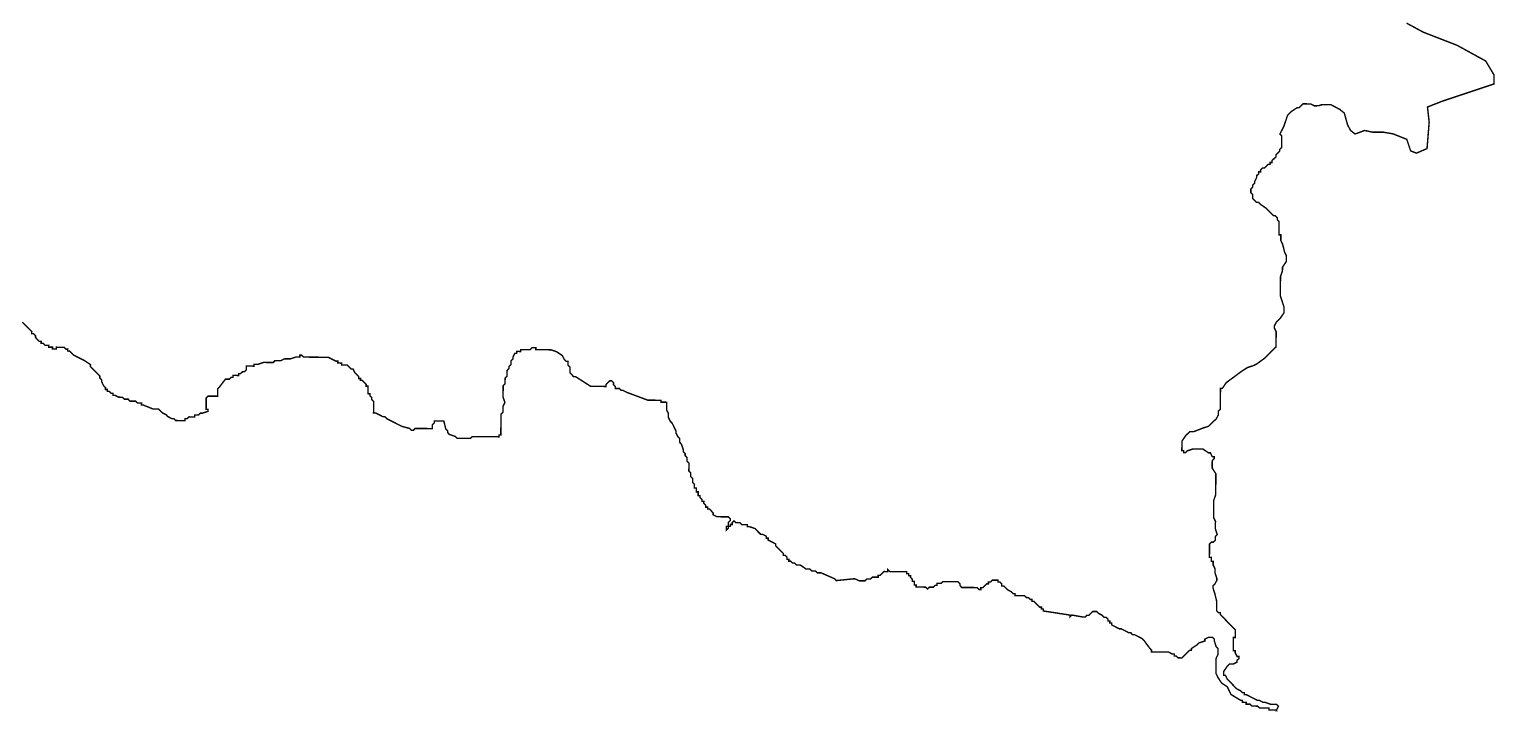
# Model space of a CAD drawing. Header units: metres. Extents: x 290190 to 339802, y 1811045 to 1991312.
# Drawn here: x 298698 to 301785, y 1988037 to 1989478 of the extents above; entities that cross this region are included whole.
import ezdxf

# ---------------------------------------------------------------- set-up
doc = ezdxf.new("R2010")
doc.units = ezdxf.units.M
doc.header["$MEASUREMENT"] = 0
doc.layers.add('HAZARDS LINE', color=1, linetype='Continuous')

msp = doc.modelspace()

# ---------------------------------------------------------------- linework, layer by layer
at = {"layer": 'HAZARDS LINE', "lineweight": 18}
msp.add_lwpolyline([(301598.9, 1989490.8, 3.01, 3.01, 0), (301634.1, 1989471.7, 3.01, 3.01, 0), (301705.4, 1989444, 3.01, 3.01, 0), (301765.6, 1989410.9, 3.01, 3.01, 0), (301783, 1989381.6, 3.01, 3.01, 0), (301783, 1989362.5, 3.01, 3.01, 0), (301757.7, 1989354.1, 3.01, 3.01, 0), (301675.1, 1989326.6, 3.01, 3.01, 0), (301642.9, 1989313.9, 3.01, 3.01, 0), (301646.5, 1989282.2, 3.01, 3.01, 0), (301643.6, 1989246.2, 3.01, 3.01, 0), (301642, 1989226.3, 3.01, 3.01, 0), (301619.7, 1989216.7, 3.01, 3.01, 0), (301607.5, 1989221.4, 3.01, 3.01, 0), (301599.3, 1989245.7, 3.01, 3.01, 0), (301571, 1989257.2, 3.01, 3.01, 0), (301549.1, 1989261, 3.01, 3.01, 0), (301526.7, 1989261, 3.01, 3.01, 0), (301510.5, 1989264.5, 3.01, 3.01, 0), (301490.4, 1989257, 3.01, 3.01, 0), (301480.9, 1989264.5, 3.01, 3.01, 0), (301474.6, 1989276.3, 3.01, 3.01, 0), (301467.7, 1989301.1, 3.01, 3.01, 0), (301458, 1989309, 3.01, 3.01, 0), (301439.2, 1989319, 3.01, 3.01, 0), (301426.3, 1989319, 3.01, 3.01, 0), (301419, 1989318.5, 3.01, 3.01, 0), (301414.9, 1989317.1, 3.01, 3.01, 0), (301408.7, 1989316.4, 3.01, 3.01, 0), (301404.7, 1989316.4, 3.01, 3.01, 0), (301396.8, 1989320.5, 3.01, 3.01, 0), (301380.7, 1989320.6, 3.01, 3.01, 0), (301372.6, 1989312.7, 3.01, 3.01, 0), (301368.6, 1989312.7, 3.01, 3.01, 0), (301356.5, 1989304.8, 3.01, 3.01, 0), (301348.4, 1989296.9, 3.01, 3.01, 0), (301340.2, 1989272.9, 3.01, 3.01, 0), (301332, 1989256.9, 3.01, 3.01, 0), (301336, 1989252.9, 3.01, 3.01, 0), (301335.8, 1989228.8, 3.01, 3.01, 0), (301331.8, 1989224.9, 3.01, 3.01, 0), (301331.7, 1989220.9, 3.01, 3.01, 0), (301327.7, 1989216.9, 3.01, 3.01, 0), (301323.6, 1989212.9, 3.01, 3.01, 0), (301323.6, 1989208.9, 3.01, 3.01, 0), (301319.5, 1989204.9, 3.01, 3.01, 0), (301315.5, 1989201, 3.01, 3.01, 0), (301315.5, 1989197, 3.01, 3.01, 0), (301311.5, 1989197, 3.01, 3.01, 0), (301311.4, 1989193, 3.01, 3.01, 0), (301307.4, 1989193, 3.01, 3.01, 0), (301303.4, 1989189, 3.01, 3.01, 0), (301299.3, 1989185.1, 3.01, 3.01, 0), (301295.3, 1989185.1, 3.01, 3.01, 0), (301291.3, 1989181.1, 3.01, 3.01, 0), (301291.2, 1989177.1, 3.01, 3.01, 0), (301287.2, 1989177.2, 3.01, 3.01, 0), (301287.2, 1989173.2, 3.01, 3.01, 0), (301283.1, 1989169.2, 3.01, 3.01, 0), (301283.1, 1989165.2, 3.01, 3.01, 0), (301279, 1989157.2, 3.01, 3.01, 0), (301279, 1989153.2, 3.01, 3.01, 0), (301274.9, 1989149.2, 3.01, 3.01, 0), (301274.9, 1989145.2, 3.01, 3.01, 0), (301270.9, 1989141.2, 3.01, 3.01, 0), (301270.8, 1989133.2, 3.01, 3.01, 0), (301274.8, 1989129.2, 3.01, 3.01, 0), (301274.7, 1989121.2, 3.01, 3.01, 0), (301278.7, 1989117.1, 3.01, 3.01, 0), (301282.6, 1989113.1, 3.01, 3.01, 0), (301286.6, 1989113, 3.01, 3.01, 0), (301290.6, 1989109, 3.01, 3.01, 0), (301302.6, 1989100.9, 3.01, 3.01, 0), (301306.5, 1989096.8, 3.01, 3.01, 0), (301314.5, 1989088.7, 3.01, 3.01, 0), (301318.4, 1989084.7, 3.01, 3.01, 0), (301322.5, 1989084.6, 3.01, 3.01, 0), (301326.4, 1989080.6, 3.01, 3.01, 0), (301326.4, 1989076.6, 3.01, 3.01, 0), (301330.4, 1989072.5, 3.01, 3.01, 0), (301330.1, 1989044.5, 3.01, 3.01, 0), (301334.1, 1989044.4, 3.01, 3.01, 0), (301334, 1989032.4, 3.01, 3.01, 0), (301337.9, 1989024.4, 3.01, 3.01, 0), (301341.8, 1989008.3, 3.01, 3.01, 0), (301345.7, 1989000.2, 3.01, 3.01, 0), (301345.6, 1988988.2, 3.01, 3.01, 0), (301337.5, 1988976.3, 3.01, 3.01, 0), (301337.4, 1988968.3, 3.01, 3.01, 0), (301333.3, 1988956.3, 3.01, 3.01, 0), (301332.9, 1988916.2, 3.01, 3.01, 0), (301336.8, 1988904.1, 3.01, 3.01, 0), (301340.7, 1988892.1, 3.01, 3.01, 0), (301340.6, 1988880, 3.01, 3.01, 0), (301332.5, 1988868.1, 3.01, 3.01, 0), (301324.4, 1988860.1, 3.01, 3.01, 0), (301320.3, 1988852.2, 3.01, 3.01, 0), (301320.3, 1988848.1, 3.01, 3.01, 0), (301324.2, 1988840.1, 3.01, 3.01, 0), (301323.9, 1988808, 3.01, 3.01, 0), (301299.7, 1988784.2, 3.01, 3.01, 0), (301283.5, 1988772.3, 3.01, 3.01, 0), (301275.5, 1988768.4, 3.01, 3.01, 0), (301263.4, 1988764.5, 3.01, 3.01, 0), (301251.3, 1988756.6, 3.01, 3.01, 0), (301235.2, 1988744.7, 3.01, 3.01, 0), (301219, 1988732.8, 3.01, 3.01, 0), (301210.9, 1988720.9, 3.01, 3.01, 0), (301206.9, 1988720.9, 3.01, 3.01, 0), (301206.5, 1988676.8, 3.01, 3.01, 0), (301202.4, 1988672.8, 3.01, 3.01, 0), (301202.4, 1988664.8, 3.01, 3.01, 0), (301198.3, 1988656.8, 3.01, 3.01, 0), (301194.2, 1988652.9, 3.01, 3.01, 0), (301182.1, 1988640.9, 3.01, 3.01, 0), (301170, 1988637, 3.01, 3.01, 0), (301149.9, 1988629.2, 3.01, 3.01, 0), (301141.9, 1988629.3, 3.01, 3.01, 0), (301137.9, 1988625.3, 3.01, 3.01, 0), (301133.8, 1988621.3, 3.01, 3.01, 0), (301125.7, 1988609.4, 3.01, 3.01, 0), (301125.5, 1988589.4, 3.01, 3.01, 0), (301129.5, 1988589.3, 3.01, 3.01, 0), (301129.5, 1988585.3, 3.01, 3.01, 0), (301133.5, 1988585.3, 3.01, 3.01, 0), (301137.5, 1988589.2, 3.01, 3.01, 0), (301149.6, 1988593.1, 3.01, 3.01, 0), (301169.6, 1988593, 3.01, 3.01, 0), (301181.6, 1988584.8, 3.01, 3.01, 0), (301185.6, 1988584.8, 3.01, 3.01, 0), (301189.5, 1988576.7, 3.01, 3.01, 0), (301193.5, 1988576.7, 3.01, 3.01, 0), (301193.5, 1988572.7, 3.01, 3.01, 0), (301189.5, 1988568.7, 3.01, 3.01, 0), (301189.3, 1988552.7, 3.01, 3.01, 0), (301197.2, 1988540.6, 3.01, 3.01, 0), (301196.8, 1988496.5, 3.01, 3.01, 0), (301192.7, 1988484.5, 3.01, 3.01, 0), (301192.4, 1988448.4, 3.01, 3.01, 0), (301196.3, 1988440.4, 3.01, 3.01, 0), (301196.2, 1988424.3, 3.01, 3.01, 0), (301200.1, 1988412.3, 3.01, 3.01, 0), (301196, 1988408.3, 3.01, 3.01, 0), (301195.9, 1988400.3, 3.01, 3.01, 0), (301191.9, 1988396.3, 3.01, 3.01, 0), (301187.9, 1988396.4, 3.01, 3.01, 0), (301183.8, 1988392.4, 3.01, 3.01, 0), (301183.6, 1988364.3, 3.01, 3.01, 0), (301187.6, 1988364.3, 3.01, 3.01, 0), (301187.5, 1988356.3, 3.01, 3.01, 0), (301191.5, 1988356.2, 3.01, 3.01, 0), (301191.5, 1988348.2, 3.01, 3.01, 0), (301195.4, 1988340.2, 3.01, 3.01, 0), (301195.3, 1988332.1, 3.01, 3.01, 0), (301199.2, 1988320.1, 3.01, 3.01, 0), (301199.2, 1988316.1, 3.01, 3.01, 0), (301195.1, 1988308.1, 3.01, 3.01, 0), (301191.1, 1988304.1, 3.01, 3.01, 0), (301191, 1988300.1, 3.01, 3.01, 0), (301194.9, 1988288.1, 3.01, 3.01, 0), (301198.8, 1988272, 3.01, 3.01, 0), (301198.6, 1988251.9, 3.01, 3.01, 0), (301202.6, 1988247.9, 3.01, 3.01, 0), (301206.6, 1988247.9, 3.01, 3.01, 0), (301206.5, 1988243.8, 3.01, 3.01, 0), (301238.3, 1988211.5, 3.01, 3.01, 0), (301238.2, 1988195.5, 3.01, 3.01, 0), (301234.1, 1988195.5, 3.01, 3.01, 0), (301233.9, 1988167.4, 3.01, 3.01, 0), (301237.9, 1988167.4, 3.01, 3.01, 0), (301237.9, 1988163.4, 3.01, 3.01, 0), (301241.8, 1988155.3, 3.01, 3.01, 0), (301245.8, 1988155.3, 3.01, 3.01, 0), (301245.8, 1988151.3, 3.01, 3.01, 0), (301241.7, 1988147.3, 3.01, 3.01, 0), (301241.7, 1988143.3, 3.01, 3.01, 0), (301233.6, 1988139.4, 3.01, 3.01, 0), (301225.6, 1988139.4, 3.01, 3.01, 0), (301221.6, 1988135.5, 3.01, 3.01, 0), (301213.4, 1988123.5, 3.01, 3.01, 0), (301213.4, 1988115.5, 3.01, 3.01, 0), (301217.4, 1988115.5, 3.01, 3.01, 0), (301221.3, 1988107.4, 3.01, 3.01, 0), (301225.3, 1988103.4, 3.01, 3.01, 0), (301229.3, 1988099.3, 3.01, 3.01, 0), (301233.2, 1988095.3, 3.01, 3.01, 0), (301241.2, 1988087.2, 3.01, 3.01, 0), (301249.1, 1988083.1, 3.01, 3.01, 0), (301253.1, 1988079.1, 3.01, 3.01, 0), (301257.1, 1988079, 3.01, 3.01, 0), (301257.1, 1988075, 3.01, 3.01, 0), (301261.1, 1988075, 3.01, 3.01, 0), (301285, 1988062.7, 3.01, 3.01, 0), (301289, 1988062.7, 3.01, 3.01, 0), (301297, 1988058.6, 3.01, 3.01, 0), (301301, 1988058.6, 3.01, 3.01, 0), (301313, 1988054.5, 3.01, 3.01, 0), (301325, 1988054.3, 3.01, 3.01, 0), (301329, 1988050.3, 3.01, 3.01, 0), (301324.9, 1988042.3, 3.01, 3.01, 0), (301308.9, 1988042.5, 3.01, 3.01, 0), (301308.9, 1988046.5, 3.01, 3.01, 0), (301288.9, 1988046.7, 3.01, 3.01, 0), (301284.9, 1988050.7, 3.01, 3.01, 0), (301272.9, 1988050.8, 3.01, 3.01, 0), (301268.9, 1988054.9, 3.01, 3.01, 0), (301260.9, 1988054.9, 3.01, 3.01, 0), (301261, 1988058.9, 3.01, 3.01, 0), (301252.9, 1988059, 3.01, 3.01, 0), (301253, 1988063, 3.01, 3.01, 0), (301249, 1988063.1, 3.01, 3.01, 0), (301229, 1988075.3, 3.01, 3.01, 0), (301221.2, 1988091.4, 3.01, 3.01, 0), (301209.2, 1988099.5, 3.01, 3.01, 0), (301201.3, 1988111.6, 3.01, 3.01, 0), (301197.4, 1988119.7, 3.01, 3.01, 0), (301197.7, 1988151.7, 3.01, 3.01, 0), (301201.8, 1988159.7, 3.01, 3.01, 0), (301201.9, 1988171.7, 3.01, 3.01, 0), (301197.9, 1988175.8, 3.01, 3.01, 0), (301194, 1988187.8, 3.01, 3.01, 0), (301194, 1988191.8, 3.01, 3.01, 0), (301190.1, 1988195.9, 3.01, 3.01, 0), (301182, 1988196, 3.01, 3.01, 0), (301174, 1988192, 3.01, 3.01, 0), (301174, 1988188, 3.01, 3.01, 0), (301161.9, 1988184.1, 3.01, 3.01, 0), (301157.8, 1988180.2, 3.01, 3.01, 0), (301145.8, 1988172.2, 3.01, 3.01, 0), (301145.7, 1988168.2, 3.01, 3.01, 0), (301141.7, 1988168.3, 3.01, 3.01, 0), (301137.7, 1988164.3, 3.01, 3.01, 0), (301133.6, 1988160.3, 3.01, 3.01, 0), (301125.5, 1988152.4, 3.01, 3.01, 0), (301117.5, 1988152.5, 3.01, 3.01, 0), (301113.5, 1988156.5, 3.01, 3.01, 0), (301109.5, 1988156.5, 3.01, 3.01, 0), (301109.6, 1988160.6, 3.01, 3.01, 0), (301105.6, 1988160.6, 3.01, 3.01, 0), (301097.6, 1988164.7, 3.01, 3.01, 0), (301061.5, 1988165, 3.01, 3.01, 0), (301061.6, 1988169, 3.01, 3.01, 0), (301057.6, 1988173.1, 3.01, 3.01, 0), (301045.7, 1988189.2, 3.01, 3.01, 0), (301041.7, 1988193.2, 3.01, 3.01, 0), (301033.8, 1988197.3, 3.01, 3.01, 0), (301025.8, 1988201.4, 3.01, 3.01, 0), (301021.8, 1988201.4, 3.01, 3.01, 0), (301017.8, 1988205.5, 3.01, 3.01, 0), (301013.8, 1988205.5, 3.01, 3.01, 0), (301005.8, 1988209.6, 3.01, 3.01, 0), (300997.8, 1988213.7, 3.01, 3.01, 0), (300993.8, 1988213.7, 3.01, 3.01, 0), (300985.8, 1988217.8, 3.01, 3.01, 0), (300977.9, 1988221.9, 3.01, 3.01, 0), (300977.9, 1988225.9, 3.01, 3.01, 0), (300973.9, 1988225.9, 3.01, 3.01, 0), (300973.9, 1988229.9, 3.01, 3.01, 0), (300969.9, 1988230, 3.01, 3.01, 0), (300970, 1988234, 3.01, 3.01, 0), (300966, 1988238, 3.01, 3.01, 0), (300962, 1988238.1, 3.01, 3.01, 0), (300958, 1988242.1, 3.01, 3.01, 0), (300950, 1988246.2, 3.01, 3.01, 0), (300946.1, 1988250.2, 3.01, 3.01, 0), (300938, 1988250.3, 3.01, 3.01, 0), (300930, 1988242.4, 3.01, 3.01, 0), (300925.9, 1988242.4, 3.01, 3.01, 0), (300921.9, 1988238.4, 3.01, 3.01, 0), (300917.9, 1988238.5, 3.01, 3.01, 0), (300893.9, 1988242.7, 3.01, 3.01, 0), (300889.8, 1988238.7, 3.01, 3.01, 0), (300889.9, 1988242.7, 3.01, 3.01, 0), (300833.8, 1988251.3, 3.01, 3.01, 0), (300833.9, 1988255.3, 3.01, 3.01, 0), (300829.9, 1988255.3, 3.01, 3.01, 0), (300829.9, 1988259.3, 3.01, 3.01, 0), (300825.9, 1988259.4, 3.01, 3.01, 0), (300821.9, 1988263.4, 3.01, 3.01, 0), (300814, 1988271.5, 3.01, 3.01, 0), (300810, 1988271.5, 3.01, 3.01, 0), (300810, 1988275.5, 3.01, 3.01, 0), (300806, 1988275.6, 3.01, 3.01, 0), (300802, 1988279.6, 3.01, 3.01, 0), (300798, 1988279.7, 3.01, 3.01, 0), (300794.1, 1988283.7, 3.01, 3.01, 0), (300774, 1988283.9, 3.01, 3.01, 0), (300774, 1988287.9, 3.01, 3.01, 0), (300770, 1988287.9, 3.01, 3.01, 0), (300766.1, 1988292, 3.01, 3.01, 0), (300758.1, 1988296.1, 3.01, 3.01, 0), (300754.1, 1988300.1, 3.01, 3.01, 0), (300750.1, 1988304.2, 3.01, 3.01, 0), (300746.1, 1988304.2, 3.01, 3.01, 0), (300746.2, 1988308.2, 3.01, 3.01, 0), (300742.2, 1988312.2, 3.01, 3.01, 0), (300738.2, 1988312.3, 3.01, 3.01, 0), (300738.2, 1988316.3, 3.01, 3.01, 0), (300726.2, 1988316.4, 3.01, 3.01, 0), (300722.2, 1988312.4, 3.01, 3.01, 0), (300718.2, 1988312.5, 3.01, 3.01, 0), (300718.1, 1988308.5, 3.01, 3.01, 0), (300714.1, 1988308.5, 3.01, 3.01, 0), (300710.1, 1988304.5, 3.01, 3.01, 0), (300706, 1988300.5, 3.01, 3.01, 0), (300702, 1988300.6, 3.01, 3.01, 0), (300702, 1988296.6, 3.01, 3.01, 0), (300698, 1988296.6, 3.01, 3.01, 0), (300694, 1988300.7, 3.01, 3.01, 0), (300661.9, 1988300.9, 3.01, 3.01, 0), (300658, 1988305, 3.01, 3.01, 0), (300658, 1988309, 3.01, 3.01, 0), (300654, 1988313, 3.01, 3.01, 0), (300622, 1988313.3, 3.01, 3.01, 0), (300617.9, 1988309.4, 3.01, 3.01, 0), (300609.9, 1988309.4, 3.01, 3.01, 0), (300609.9, 1988305.4, 3.01, 3.01, 0), (300605.9, 1988305.5, 3.01, 3.01, 0), (300601.8, 1988301.5, 3.01, 3.01, 0), (300593.8, 1988301.6, 3.01, 3.01, 0), (300589.8, 1988297.6, 3.01, 3.01, 0), (300585.8, 1988301.6, 3.01, 3.01, 0), (300565.7, 1988301.8, 3.01, 3.01, 0), (300565.8, 1988305.8, 3.01, 3.01, 0), (300561.8, 1988305.9, 3.01, 3.01, 0), (300561.9, 1988313.9, 3.01, 3.01, 0), (300557.8, 1988313.9, 3.01, 3.01, 0), (300557.9, 1988317.9, 3.01, 3.01, 0), (300553.9, 1988322, 3.01, 3.01, 0), (300553.9, 1988326, 3.01, 3.01, 0), (300549.9, 1988326, 3.01, 3.01, 0), (300550, 1988330, 3.01, 3.01, 0), (300546, 1988330.1, 3.01, 3.01, 0), (300546, 1988334.1, 3.01, 3.01, 0), (300509.9, 1988334.4, 3.01, 3.01, 0), (300506, 1988338.5, 3.01, 3.01, 0), (300505.9, 1988334.4, 3.01, 3.01, 0), (300497.9, 1988334.5, 3.01, 3.01, 0), (300493.9, 1988330.6, 3.01, 3.01, 0), (300489.8, 1988326.6, 3.01, 3.01, 0), (300485.8, 1988326.6, 3.01, 3.01, 0), (300485.8, 1988322.6, 3.01, 3.01, 0), (300473.8, 1988322.7, 3.01, 3.01, 0), (300469.7, 1988318.7, 3.01, 3.01, 0), (300461.7, 1988318.8, 3.01, 3.01, 0), (300457.6, 1988314.8, 3.01, 3.01, 0), (300445.6, 1988315, 3.01, 3.01, 0), (300437.6, 1988319, 3.01, 3.01, 0), (300433.6, 1988319.1, 3.01, 3.01, 0), (300397.5, 1988315.4, 3.01, 3.01, 0), (300393.6, 1988319.4, 3.01, 3.01, 0), (300365.6, 1988331.7, 3.01, 3.01, 0), (300357.6, 1988331.8, 3.01, 3.01, 0), (300353.6, 1988335.8, 3.01, 3.01, 0), (300345.6, 1988335.9, 3.01, 3.01, 0), (300341.6, 1988340, 3.01, 3.01, 0), (300333.6, 1988340, 3.01, 3.01, 0), (300321.7, 1988348.2, 3.01, 3.01, 0), (300313.7, 1988348.2, 3.01, 3.01, 0), (300309.7, 1988352.3, 3.01, 3.01, 0), (300305.7, 1988352.3, 3.01, 3.01, 0), (300301.7, 1988356.4, 3.01, 3.01, 0), (300297.7, 1988356.4, 3.01, 3.01, 0), (300297.7, 1988360.4, 3.01, 3.01, 0), (300293.7, 1988360.4, 3.01, 3.01, 0), (300293.8, 1988364.5, 3.01, 3.01, 0), (300289.8, 1988368.5, 3.01, 3.01, 0), (300285.8, 1988368.5, 3.01, 3.01, 0), (300285.8, 1988372.5, 3.01, 3.01, 0), (300281.9, 1988376.6, 3.01, 3.01, 0), (300273.9, 1988384.7, 3.01, 3.01, 0), (300269.9, 1988388.7, 3.01, 3.01, 0), (300270, 1988392.7, 3.01, 3.01, 0), (300262, 1988396.8, 3.01, 3.01, 0), (300254, 1988400.9, 3.01, 3.01, 0), (300254.1, 1988404.9, 3.01, 3.01, 0), (300250, 1988404.9, 3.01, 3.01, 0), (300250.1, 1988409, 3.01, 3.01, 0), (300242.1, 1988413, 3.01, 3.01, 0), (300238.1, 1988413.1, 3.01, 3.01, 0), (300234.1, 1988417.1, 3.01, 3.01, 0), (300226.2, 1988425.2, 3.01, 3.01, 0), (300214.2, 1988429.3, 3.01, 3.01, 0), (300210.2, 1988429.4, 3.01, 3.01, 0), (300210.2, 1988433.4, 3.01, 3.01, 0), (300198.2, 1988433.5, 3.01, 3.01, 0), (300194.2, 1988437.5, 3.01, 3.01, 0), (300186.2, 1988437.6, 3.01, 3.01, 0), (300182.2, 1988441.6, 3.01, 3.01, 0), (300178.2, 1988437.7, 3.01, 3.01, 0), (300178.2, 1988433.7, 3.01, 3.01, 0), (300174.2, 1988433.7, 3.01, 3.01, 0), (300174.1, 1988429.7, 3.01, 3.01, 0), (300170.1, 1988429.7, 3.01, 3.01, 0), (300170.1, 1988425.7, 3.01, 3.01, 0), (300166, 1988421.7, 3.01, 3.01, 0), (300166.1, 1988429.8, 3.01, 3.01, 0), (300170.1, 1988429.7, 3.01, 3.01, 0), (300170.2, 1988437.7, 3.01, 3.01, 0), (300174.2, 1988441.7, 3.01, 3.01, 0), (300174.3, 1988445.7, 3.01, 3.01, 0), (300170.3, 1988449.8, 3.01, 3.01, 0), (300146.2, 1988450, 3.01, 3.01, 0), (300138.3, 1988454.1, 3.01, 3.01, 0), (300138.3, 1988458.1, 3.01, 3.01, 0), (300130.4, 1988466.2, 3.01, 3.01, 0), (300126.4, 1988466.2, 3.01, 3.01, 0), (300126.4, 1988470.2, 3.01, 3.01, 0), (300122.4, 1988470.3, 3.01, 3.01, 0), (300122.4, 1988474.3, 3.01, 3.01, 0), (300118.4, 1988478.3, 3.01, 3.01, 0), (300118.5, 1988482.3, 3.01, 3.01, 0), (300114.5, 1988482.4, 3.01, 3.01, 0), (300114.5, 1988486.4, 3.01, 3.01, 0), (300110.5, 1988490.4, 3.01, 3.01, 0), (300110.6, 1988494.4, 3.01, 3.01, 0), (300106.6, 1988494.5, 3.01, 3.01, 0), (300106.6, 1988502.5, 3.01, 3.01, 0), (300102.6, 1988502.5, 3.01, 3.01, 0), (300102.7, 1988510.5, 3.01, 3.01, 0), (300098.7, 1988510.6, 3.01, 3.01, 0), (300098.8, 1988518.6, 3.01, 3.01, 0), (300094.8, 1988522.6, 3.01, 3.01, 0), (300094.9, 1988530.6, 3.01, 3.01, 0), (300090.9, 1988534.7, 3.01, 3.01, 0), (300091, 1988542.7, 3.01, 3.01, 0), (300087, 1988546.7, 3.01, 3.01, 0), (300087.2, 1988562.8, 3.01, 3.01, 0), (300083.2, 1988566.8, 3.01, 3.01, 0), (300083.3, 1988574.8, 3.01, 3.01, 0), (300079.3, 1988578.9, 3.01, 3.01, 0), (300079.3, 1988582.9, 3.01, 3.01, 0), (300075.4, 1988586.9, 3.01, 3.01, 0), (300075.4, 1988590.9, 3.01, 3.01, 0), (300071.5, 1988603, 3.01, 3.01, 0), (300067.5, 1988607.1, 3.01, 3.01, 0), (300067.6, 1988615.1, 3.01, 3.01, 0), (300063.6, 1988619.1, 3.01, 3.01, 0), (300059.7, 1988627.2, 3.01, 3.01, 0), (300059.7, 1988631.2, 3.01, 3.01, 0), (300051.9, 1988647.3, 3.01, 3.01, 0), (300047.9, 1988651.3, 3.01, 3.01, 0), (300043.9, 1988659.4, 3.01, 3.01, 0), (300044, 1988667.4, 3.01, 3.01, 0), (300040.1, 1988675.5, 3.01, 3.01, 0), (300040.2, 1988691.5, 3.01, 3.01, 0), (300028.2, 1988691.6, 3.01, 3.01, 0), (300028.2, 1988695.6, 3.01, 3.01, 0), (300000.2, 1988695.9, 3.01, 3.01, 0), (299956.3, 1988712.3, 3.01, 3.01, 0), (299948.3, 1988716.4, 3.01, 3.01, 0), (299944.3, 1988716.4, 3.01, 3.01, 0), (299940.3, 1988720.5, 3.01, 3.01, 0), (299932.3, 1988720.5, 3.01, 3.01, 0), (299932.3, 1988724.6, 3.01, 3.01, 0), (299928.3, 1988728.6, 3.01, 3.01, 0), (299928.4, 1988732.6, 3.01, 3.01, 0), (299924.4, 1988736.6, 3.01, 3.01, 0), (299920.4, 1988736.7, 3.01, 3.01, 0), (299916.4, 1988732.7, 3.01, 3.01, 0), (299912.3, 1988728.7, 3.01, 3.01, 0), (299912.3, 1988724.7, 3.01, 3.01, 0), (299880.2, 1988725, 3.01, 3.01, 0), (299848.3, 1988745.4, 3.01, 3.01, 0), (299844.3, 1988745.4, 3.01, 3.01, 0), (299840.4, 1988749.4, 3.01, 3.01, 0), (299836.4, 1988753.5, 3.01, 3.01, 0), (299836.5, 1988765.5, 3.01, 3.01, 0), (299832.5, 1988769.6, 3.01, 3.01, 0), (299832.6, 1988777.6, 3.01, 3.01, 0), (299828.6, 1988777.6, 3.01, 3.01, 0), (299824.6, 1988781.7, 3.01, 3.01, 0), (299820.7, 1988789.7, 3.01, 3.01, 0), (299808.7, 1988797.8, 3.01, 3.01, 0), (299796.7, 1988802, 3.01, 3.01, 0), (299764.7, 1988802.3, 3.01, 3.01, 0), (299764.7, 1988806.3, 3.01, 3.01, 0), (299756.7, 1988806.3, 3.01, 3.01, 0), (299752.7, 1988802.4, 3.01, 3.01, 0), (299732.6, 1988802.5, 3.01, 3.01, 0), (299732.6, 1988798.5, 3.01, 3.01, 0), (299724.6, 1988798.6, 3.01, 3.01, 0), (299724.5, 1988794.6, 3.01, 3.01, 0), (299720.5, 1988794.6, 3.01, 3.01, 0), (299716.4, 1988786.7, 3.01, 3.01, 0), (299716.4, 1988782.7, 3.01, 3.01, 0), (299712.4, 1988778.7, 3.01, 3.01, 0), (299712.3, 1988770.7, 3.01, 3.01, 0), (299708.2, 1988766.7, 3.01, 3.01, 0), (299708.2, 1988762.7, 3.01, 3.01, 0), (299704.2, 1988758.7, 3.01, 3.01, 0), (299704, 1988746.7, 3.01, 3.01, 0), (299700, 1988742.7, 3.01, 3.01, 0), (299699.9, 1988730.7, 3.01, 3.01, 0), (299695.9, 1988726.7, 3.01, 3.01, 0), (299695.6, 1988702.7, 3.01, 3.01, 0), (299699.5, 1988690.6, 3.01, 3.01, 0), (299695.4, 1988682.6, 3.01, 3.01, 0), (299695.3, 1988670.6, 3.01, 3.01, 0), (299691.3, 1988666.6, 3.01, 3.01, 0), (299690.9, 1988622.5, 3.01, 3.01, 0), (299686.9, 1988622.6, 3.01, 3.01, 0), (299686.8, 1988618.6, 3.01, 3.01, 0), (299630.7, 1988619.1, 3.01, 3.01, 0), (299626.7, 1988615.1, 3.01, 3.01, 0), (299598.6, 1988615.4, 3.01, 3.01, 0), (299594.7, 1988619.4, 3.01, 3.01, 0), (299582.7, 1988623.5, 3.01, 3.01, 0), (299578.7, 1988627.6, 3.01, 3.01, 0), (299578.7, 1988631.6, 3.01, 3.01, 0), (299574.8, 1988635.6, 3.01, 3.01, 0), (299570.9, 1988651.7, 3.01, 3.01, 0), (299550.9, 1988651.9, 3.01, 3.01, 0), (299550.8, 1988647.9, 3.01, 3.01, 0), (299546.8, 1988643.9, 3.01, 3.01, 0), (299546.7, 1988635.9, 3.01, 3.01, 0), (299510.6, 1988636.2, 3.01, 3.01, 0), (299506.6, 1988632.2, 3.01, 3.01, 0), (299502.6, 1988632.3, 3.01, 3.01, 0), (299498.6, 1988636.3, 3.01, 3.01, 0), (299482.6, 1988640.5, 3.01, 3.01, 0), (299474.6, 1988644.6, 3.01, 3.01, 0), (299466.7, 1988648.6, 3.01, 3.01, 0), (299450.7, 1988656.8, 3.01, 3.01, 0), (299446.7, 1988660.8, 3.01, 3.01, 0), (299442.7, 1988660.9, 3.01, 3.01, 0), (299434.8, 1988665, 3.01, 3.01, 0), (299426.8, 1988669, 3.01, 3.01, 0), (299422.8, 1988669.1, 3.01, 3.01, 0), (299423, 1988693.1, 3.01, 3.01, 0), (299419, 1988697.2, 3.01, 3.01, 0), (299419.1, 1988701.2, 3.01, 3.01, 0), (299415.1, 1988705.2, 3.01, 3.01, 0), (299415.1, 1988709.2, 3.01, 3.01, 0), (299411.1, 1988709.3, 3.01, 3.01, 0), (299411.3, 1988725.3, 3.01, 3.01, 0), (299407.2, 1988725.3, 3.01, 3.01, 0), (299407.3, 1988729.4, 3.01, 3.01, 0), (299403.3, 1988733.4, 3.01, 3.01, 0), (299399.3, 1988737.4, 3.01, 3.01, 0), (299395.3, 1988737.5, 3.01, 3.01, 0), (299395.4, 1988741.5, 3.01, 3.01, 0), (299391.4, 1988741.5, 3.01, 3.01, 0), (299391.4, 1988745.5, 3.01, 3.01, 0), (299387.4, 1988749.6, 3.01, 3.01, 0), (299383.5, 1988753.6, 3.01, 3.01, 0), (299379.5, 1988761.7, 3.01, 3.01, 0), (299375.5, 1988761.7, 3.01, 3.01, 0), (299367.6, 1988769.8, 3.01, 3.01, 0), (299355.5, 1988769.9, 3.01, 3.01, 0), (299355.6, 1988773.9, 3.01, 3.01, 0), (299347.6, 1988774, 3.01, 3.01, 0), (299347.6, 1988778, 3.01, 3.01, 0), (299343.6, 1988778, 3.01, 3.01, 0), (299335.6, 1988782.1, 3.01, 3.01, 0), (299327.6, 1988786.2, 3.01, 3.01, 0), (299275.5, 1988786.7, 3.01, 3.01, 0), (299271.6, 1988790.7, 3.01, 3.01, 0), (299267.6, 1988790.8, 3.01, 3.01, 0), (299267.5, 1988786.8, 3.01, 3.01, 0), (299259.5, 1988786.8, 3.01, 3.01, 0), (299247.4, 1988782.9, 3.01, 3.01, 0), (299235.4, 1988783, 3.01, 3.01, 0), (299227.4, 1988779.1, 3.01, 3.01, 0), (299215.3, 1988779.2, 3.01, 3.01, 0), (299211.3, 1988775.2, 3.01, 3.01, 0), (299191.3, 1988775.4, 3.01, 3.01, 0), (299179.2, 1988771.5, 3.01, 3.01, 0), (299171.2, 1988771.6, 3.01, 3.01, 0), (299171.1, 1988767.6, 3.01, 3.01, 0), (299155.1, 1988767.7, 3.01, 3.01, 0), (299155, 1988759.7, 3.01, 3.01, 0), (299151, 1988755.8, 3.01, 3.01, 0), (299147, 1988755.8, 3.01, 3.01, 0), (299142.9, 1988751.8, 3.01, 3.01, 0), (299138.9, 1988751.9, 3.01, 3.01, 0), (299138.9, 1988747.9, 3.01, 3.01, 0), (299126.9, 1988748, 3.01, 3.01, 0), (299126.8, 1988744, 3.01, 3.01, 0), (299122.8, 1988744, 3.01, 3.01, 0), (299118.8, 1988740, 3.01, 3.01, 0), (299110.8, 1988740.1, 3.01, 3.01, 0), (299098.6, 1988724.2, 3.01, 3.01, 0), (299094.6, 1988720.2, 3.01, 3.01, 0), (299094.4, 1988704.2, 3.01, 3.01, 0), (299074.4, 1988704.3, 3.01, 3.01, 0), (299070.3, 1988700.4, 3.01, 3.01, 0), (299070.1, 1988676.3, 3.01, 3.01, 0), (299074.1, 1988676.3, 3.01, 3.01, 0), (299074.1, 1988672.3, 3.01, 3.01, 0), (299062, 1988668.4, 3.01, 3.01, 0), (299058, 1988668.4, 3.01, 3.01, 0), (299054, 1988664.4, 3.01, 3.01, 0), (299046, 1988664.5, 3.01, 3.01, 0), (299045.9, 1988660.5, 3.01, 3.01, 0), (299033.9, 1988660.6, 3.01, 3.01, 0), (299029.8, 1988656.6, 3.01, 3.01, 0), (299025.8, 1988656.7, 3.01, 3.01, 0), (299025.8, 1988652.7, 3.01, 3.01, 0), (299005.8, 1988652.9, 3.01, 3.01, 0), (299001.8, 1988656.9, 3.01, 3.01, 0), (298997.8, 1988656.9, 3.01, 3.01, 0), (298989.8, 1988661, 3.01, 3.01, 0), (298985.8, 1988665.1, 3.01, 3.01, 0), (298977.9, 1988669.1, 3.01, 3.01, 0), (298973.9, 1988673.2, 3.01, 3.01, 0), (298969.9, 1988677.2, 3.01, 3.01, 0), (298957.9, 1988677.3, 3.01, 3.01, 0), (298937.9, 1988685.5, 3.01, 3.01, 0), (298933.9, 1988685.6, 3.01, 3.01, 0), (298934, 1988689.6, 3.01, 3.01, 0), (298925.9, 1988689.7, 3.01, 3.01, 0), (298922, 1988693.7, 3.01, 3.01, 0), (298909.9, 1988693.8, 3.01, 3.01, 0), (298906, 1988697.9, 3.01, 3.01, 0), (298898, 1988697.9, 3.01, 3.01, 0), (298894, 1988702, 3.01, 3.01, 0), (298886, 1988702.1, 3.01, 3.01, 0), (298878, 1988706.1, 3.01, 3.01, 0), (298874, 1988706.2, 3.01, 3.01, 0), (298874, 1988710.2, 3.01, 3.01, 0), (298870, 1988710.2, 3.01, 3.01, 0), (298866, 1988714.3, 3.01, 3.01, 0), (298862, 1988714.3, 3.01, 3.01, 0), (298862.1, 1988718.3, 3.01, 3.01, 0), (298858.1, 1988718.4, 3.01, 3.01, 0), (298858.1, 1988722.4, 3.01, 3.01, 0), (298854.1, 1988726.4, 3.01, 3.01, 0), (298850.2, 1988734.5, 3.01, 3.01, 0), (298850.2, 1988738.5, 3.01, 3.01, 0), (298846.3, 1988742.5, 3.01, 3.01, 0), (298846.3, 1988746.5, 3.01, 3.01, 0), (298826.4, 1988766.7, 3.01, 3.01, 0), (298826.5, 1988770.8, 3.01, 3.01, 0), (298814.5, 1988778.9, 3.01, 3.01, 0), (298790.6, 1988791.1, 3.01, 3.01, 0), (298782.6, 1988799.2, 3.01, 3.01, 0), (298778.6, 1988799.3, 3.01, 3.01, 0), (298778.7, 1988803.3, 3.01, 3.01, 0), (298774.7, 1988803.3, 3.01, 3.01, 0), (298770.7, 1988807.3, 3.01, 3.01, 0), (298754.7, 1988807.5, 3.01, 3.01, 0), (298754.6, 1988803.5, 3.01, 3.01, 0), (298746.6, 1988803.6, 3.01, 3.01, 0), (298746.6, 1988807.6, 3.01, 3.01, 0), (298738.6, 1988807.6, 3.01, 3.01, 0), (298738.7, 1988811.6, 3.01, 3.01, 0), (298730.7, 1988811.7, 3.01, 3.01, 0), (298726.7, 1988815.8, 3.01, 3.01, 0), (298722.7, 1988815.8, 3.01, 3.01, 0), (298722.7, 1988819.8, 3.01, 3.01, 0), (298718.7, 1988819.8, 3.01, 3.01, 0), (298710.8, 1988827.9, 3.01, 3.01, 0), (298710.8, 1988831.9, 3.01, 3.01, 0), (298706.8, 1988836, 3.01, 3.01, 0), (298702.8, 1988836, 3.01, 3.01, 0), (298702.9, 1988840, 3.01, 3.01, 0), (298698.9, 1988844.1, 3.01, 3.01, 0), (298683, 1988860.3, 3.01, 3.01, 0)], format="xyseb", dxfattribs=at)
at = {"layer": 'HAZARDS LINE', "lineweight": 18, "const_width": 3.01}
msp.add_lwpolyline([(301324.9, 1988038.3), (301324.9, 1988042.3)], close=True, dxfattribs=at)

doc.saveas('drawing.dxf')
